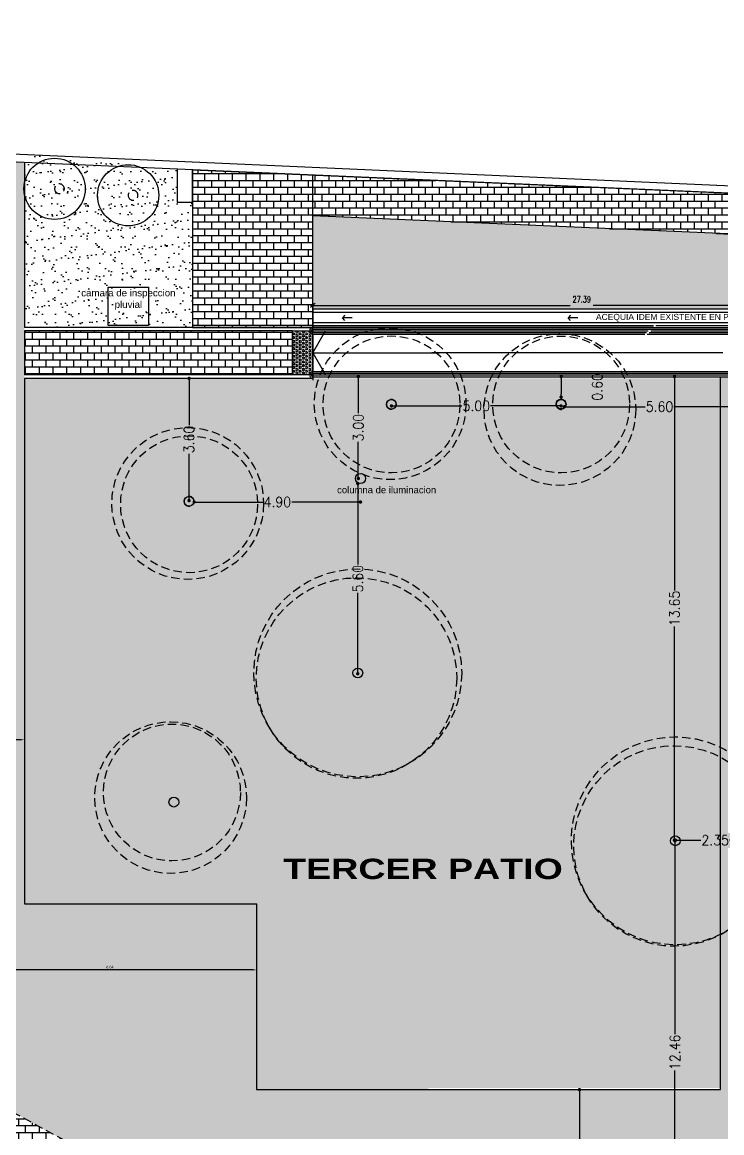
# Model space of a CAD drawing. Header units: millimetres. Extents: x -735 to -481, y 85 to 450.
# Drawn here: x -690.57 to -669.96, y 204 to 236.71 of the extents above; entities that cross this region are included whole.
import ezdxf

# ---------------------------------------------------------------- set-up
doc = ezdxf.new("R2010")
doc.units = ezdxf.units.MM
doc.header["$PDMODE"] = 35
doc.header["$PDSIZE"] = -2
doc.linetypes.add('DASHED', pattern=[0.75, 0.5, -0.25])
doc.layers.get('0').update_dxf_attribs({"color": 6, "linetype": 'CONTINUOUS'})
doc.layers.get('Defpoints').update_dxf_attribs({"linetype": 'CONTINUOUS'})
for name, color, linetype in [('01', 1, 'CONTINUOUS'), ('1', 1, 'CONTINUOUS'), ('A-MUROS', 5, 'CONTINUOUS'), ('COTA-LINEA', 1, 'CONTINUOUS'), ('dib - texto', 2, 'CONTINUOUS'), ('dib-equip 1', 1, 'CONTINUOUS'), ('dib-verde', 64, 'CONTINUOUS'), ('ESCALERA', 2, 'CONTINUOUS'), ('fino', 8, 'CONTINUOUS'), ('PISO', 8, 'CONTINUOUS'), ('PPT', 30, 'CONTINUOUS'), ('proyeccion arboles', 94, 'DASHED'), ('SOLADOS EXTERIORES', 8, 'CONTINUOUS'), ('T-SANITARIA', 6, 'CONTINUOUS'), ('TEXTO1-100', 1, 'CONTINUOUS'), ('txt-cotas-100', 2, 'CONTINUOUS'), ('VISTA', 1, 'CONTINUOUS'), ('VISTA2', 2, 'CONTINUOUS'), ('VISTA4', 3, 'CONTINUOUS')]:
    doc.layers.add(name, color=color, linetype=linetype)
doc.layers.add('SUPERFICIES', color=6, linetype='CONTINUOUS', plot=False)
doc.styles.add('COTA100', font='romans.shx', dxfattribs={"width": 0.7})
doc.styles.add('ROMANS', font='romans', dxfattribs={"width": 0.9})
doc.styles.get("Standard").update_dxf_attribs({"font": 'arial.ttf'})
doc.styles.add('STYLE1', font='swisseb.ttf', dxfattribs={"width": 1.32})
doc.styles.add('STYLE2', font='arial.ttf')
doc.dimstyles.new('CONT100', dxfattribs={"dimtxt": 0.18, "dimasz": 0.13, "dimexe": 0.18, "dimexo": 0.0625, "dimgap": 0.09, "dimtad": 1, "dimzin": 0, "dimdsep": 46, "dimtxsty": 'COTA100', "dimblk1": 'EXT45', "dimblk2": 'EXT45', "dimsah": 1, "dimcen": 0.09, "dimse1": 1, "dimse2": 1, "dimclrt": 3, "dimadec": 0, "dimazin": 0, "dimtfac": 1, "dimtmove": 2, "dimatfit": 3, "dimldrblk": 'EXT45', "dimfxl": 1, "dimtolj": 1, "dimtzin": 0, "dimarcsym": 0})
doc.dimstyles.new('COTAS1', dxfattribs={"dimtxt": 0.3, "dimasz": 0.1, "dimexe": 0.6, "dimexo": 0.2, "dimgap": 0.01, "dimtad": 0, "dimzin": 0, "dimdsep": 46, "dimtxsty": 'ROMANS', "dimblk": 'DOT', "dimcen": 2.5, "dimse1": 1, "dimse2": 1, "dimclrd": 256, "dimclre": 1, "dimclrt": 256, "dimadec": 0, "dimazin": 0, "dimtfac": 1, "dimtofl": 0, "dimtmove": 2, "dimatfit": 3, "dimldrblk": 'ARCHTICK', "dimfxl": 1, "dimtolj": 1, "dimtzin": 0, "dimarcsym": 0})
doc.dimstyles.new('COTAS2', dxfattribs={"dimtxt": 0.2, "dimasz": 0.25, "dimexe": 0.2, "dimexo": 0.2, "dimgap": 0.12, "dimtad": 1, "dimzin": 0, "dimdsep": 46, "dimtxsty": 'STYLE2', "dimcen": 2.5, "dimse1": 1, "dimse2": 1, "dimclrd": 1, "dimclre": 1, "dimclrt": 2, "dimadec": 0, "dimazin": 0, "dimtfac": 1, "dimtdec": 4, "dimtofl": 0, "dimtmove": 1, "dimatfit": 3, "dimfxl": 1, "dimtolj": 1, "dimtzin": 0, "dimarcsym": 0})

# ---------------------------------------------------------------- blocks, each defined once
blk = doc.blocks.new('EXT45')
for p, q in [((0.5, 0), (-1.12, 0)), ((-0.5, -0.5), (0.5, 0.5))]:
    blk.add_line(p, q)
at = {"layer": 'COTA-LINEA'}
blk.add_line((0, -0.5), (0, 0.5), dxfattribs=at)
blk = doc.blocks.new('*D96')
at = {"layer": 'Defpoints', "color": 0, "transparency": 16777216}
for p in [(-682.01, 228.373), (-682.01, 228.273), (-654.616, 228.274)]:
    blk.add_point(p, dxfattribs=at)
at = {"layer": 'txt-cotas-100', "color": 0, "lineweight": -2, "transparency": 16777216}
for p, q in [((-681.88, 228.373), (-674.426, 228.373)), ((-654.746, 228.373), (-673.748, 228.373))]:
    blk.add_line(p, q, dxfattribs=at)
at = {"layer": 'txt-cotas-100', "color": 0, "lineweight": -2, "transparency": 16777216, "xscale": 0.13, "yscale": 0.13, "zscale": 0.13, "rotation": 180}
blk.add_blockref('EXT45', (-682.01, 228.373), dxfattribs=at)
at = {"layer": 'txt-cotas-100', "color": 0, "lineweight": -2, "transparency": 16777216, "xscale": 0.13, "yscale": 0.13, "zscale": 0.13}
blk.add_blockref('EXT45', (-654.616, 228.373), dxfattribs=at)
at = {"layer": 'txt-cotas-100', "color": 3, "transparency": 16777216, "insert": (-674.087, 228.552), "char_height": 0.18, "attachment_point": 5, "style": 'COTA100'}
blk.add_mtext('\\A1;27.39', dxfattribs=at)
blk = doc.blocks.new('*D98')
at = {"layer": '01', "color": 1, "lineweight": -2, "transparency": 16777216}
blk.add_line((-683.767, 208.8), (-692.21, 208.8), dxfattribs=at)
at = {"layer": '01', "color": 1, "transparency": 16777216}
for points in [[(-692.21, 208.816), (-692.21, 208.783), (-692.31, 208.8)], [(-683.767, 208.816), (-683.767, 208.783), (-683.667, 208.8)]]:
    blk.add_solid(points, dxfattribs=at)
at = {"layer": 'Defpoints', "color": 0, "transparency": 16777216}
for p in [(-692.31, 208.8), (-692.31, 208.8), (-683.667, 208.8)]:
    blk.add_point(p, dxfattribs=at)
at = {"layer": '01', "color": 2, "transparency": 16777216, "insert": (-687.989, 208.889), "char_height": 0.08, "attachment_point": 5, "style": 'STYLE2'}
blk.add_mtext('\\A1;8.64', dxfattribs=at)
blk = doc.blocks.new('*D100')
at = {"layer": '01', "color": 1, "lineweight": -2, "transparency": 16777216}
blk.add_line((-690.61, 215.58), (-692.21, 215.58), dxfattribs=at)
at = {"layer": '01', "color": 1, "transparency": 16777216}
for points in [[(-692.21, 215.596), (-692.21, 215.563), (-692.31, 215.58)], [(-690.61, 215.596), (-690.61, 215.563), (-690.51, 215.58)]]:
    blk.add_solid(points, dxfattribs=at)
at = {"layer": 'Defpoints', "color": 0, "transparency": 16777216}
for p in [(-692.31, 215.58), (-692.31, 215.58), (-690.51, 215.58)]:
    blk.add_point(p, dxfattribs=at)
at = {"layer": '01', "color": 2, "transparency": 16777216, "insert": (-691.41, 215.669), "char_height": 0.08, "attachment_point": 5, "style": 'STYLE2'}
blk.add_mtext('\\A1;1.80', dxfattribs=at)
blk = doc.blocks.new('_Dot')
at = {"color": 0, "linetype": 'ByBlock', "lineweight": -2}
blk.add_line((-0.5, 0), (-1, 0), dxfattribs=at)
at = {"color": 0, "linetype": 'ByBlock', "const_width": 0.5}
blk.add_lwpolyline([(-0.25, 0, 1), (0.25, 0, 1)], format="xyb", close=True, dxfattribs=at)
blk = doc.blocks.new('*D102')
at = {"layer": '1', "lineweight": -2, "transparency": 16777216}
for p, q in [((-685.658, 226.124), (-685.658, 224.845)), ((-685.658, 222.724), (-685.658, 224.002))]:
    blk.add_line(p, q, dxfattribs=at)
at = {"layer": 'Defpoints', "color": 0, "transparency": 16777216}
for p in [(-687.253, 226.224), (-687.253, 222.624), (-685.658, 222.624)]:
    blk.add_point(p, dxfattribs=at)
at = {"layer": '1', "lineweight": -2, "transparency": 16777216, "xscale": 0.1, "yscale": 0.1, "zscale": 0.1}
for p, rotation in [((-685.658, 226.224), 90), ((-685.658, 222.624), 270)]:
    blk.add_blockref('_Dot', p, dxfattribs=dict(at, rotation=rotation))
at = {"layer": '1', "transparency": 16777216, "insert": (-685.658, 224.424), "char_height": 0.3, "attachment_point": 5, "rotation": 90, "style": 'ROMANS'}
blk.add_mtext('\\A1;3.60', dxfattribs=at)
blk = doc.blocks.new('_ARCHTICK')
at = {"color": 0, "linetype": 'ByBlock', "const_width": 0.00381}
blk.add_lwpolyline([(-0.0127, -0.0127), (0.0127, 0.0127)], dxfattribs=at)
blk = doc.blocks.new('*D104')
at = {"layer": '1', "lineweight": -2, "transparency": 16777216}
for p, q in [((-671.231, 212.623), (-670.578, 212.623)), ((-669.081, 212.623), (-669.735, 212.623))]:
    blk.add_line(p, q, dxfattribs=at)
at = {"layer": 'Defpoints', "color": 0, "transparency": 16777216}
for p in [(-671.331, 212.623), (-671.331, 212.603), (-668.981, 212.603)]:
    blk.add_point(p, dxfattribs=at)
at = {"layer": '1', "lineweight": -2, "transparency": 16777216, "xscale": 0.1, "yscale": 0.1, "zscale": 0.1, "rotation": 180}
blk.add_blockref('_Dot', (-671.331, 212.623), dxfattribs=at)
at = {"layer": '1', "lineweight": -2, "transparency": 16777216, "xscale": 0.1, "yscale": 0.1, "zscale": 0.1}
blk.add_blockref('_Dot', (-668.981, 212.623), dxfattribs=at)
at = {"layer": '1', "transparency": 16777216, "insert": (-670.156, 212.623), "char_height": 0.3, "attachment_point": 5, "style": 'ROMANS'}
blk.add_mtext('\\A1;2.35', dxfattribs=at)
blk = doc.blocks.new('*D105')
at = {"layer": '1', "lineweight": -2, "transparency": 16777216}
for p, q in [((-671.356, 226.173), (-671.356, 219.979)), ((-671.356, 212.723), (-671.356, 218.918))]:
    blk.add_line(p, q, dxfattribs=at)
at = {"layer": 'Defpoints', "color": 0, "transparency": 16777216}
for p in [(-671.356, 226.273), (-671.356, 226.273), (-671.356, 212.623)]:
    blk.add_point(p, dxfattribs=at)
at = {"layer": '1', "lineweight": -2, "transparency": 16777216, "xscale": 0.1, "yscale": 0.1, "zscale": 0.1}
for p, rotation in [((-671.356, 226.273), 90), ((-671.356, 212.623), 270)]:
    blk.add_blockref('_Dot', p, dxfattribs=dict(at, rotation=rotation))
at = {"layer": '1', "transparency": 16777216, "insert": (-671.356, 219.448), "char_height": 0.3, "attachment_point": 5, "rotation": 90, "style": 'ROMANS'}
blk.add_mtext('\\A1;13.65', dxfattribs=at)
blk = doc.blocks.new('*D106')
at = {"layer": '1', "lineweight": -2, "transparency": 16777216}
for p, q in [((-671.341, 212.502), (-671.341, 206.904)), ((-671.341, 200.244), (-671.341, 205.842))]:
    blk.add_line(p, q, dxfattribs=at)
at = {"layer": 'Defpoints', "color": 0, "transparency": 16777216}
for p in [(-671.344, 212.602), (-674.021, 200.144), (-671.341, 200.144)]:
    blk.add_point(p, dxfattribs=at)
at = {"layer": '1', "lineweight": -2, "transparency": 16777216, "xscale": 0.1, "yscale": 0.1, "zscale": 0.1}
for p, rotation in [((-671.341, 212.602), 90), ((-671.341, 200.144), 270)]:
    blk.add_blockref('_Dot', p, dxfattribs=dict(at, rotation=rotation))
at = {"layer": '1', "transparency": 16777216, "insert": (-671.341, 206.373), "char_height": 0.3, "attachment_point": 5, "rotation": 90, "style": 'ROMANS'}
blk.add_mtext('\\A1;12.46', dxfattribs=at)
blk = doc.blocks.new('*D107')
at = {"layer": '1', "lineweight": -2, "transparency": 16777216}
for p, q in [((-674.496, 225.39), (-672.217, 225.39)), ((-669.096, 225.39), (-671.374, 225.39))]:
    blk.add_line(p, q, dxfattribs=at)
at = {"layer": 'Defpoints', "color": 0, "transparency": 16777216}
for p in [(-674.596, 225.773), (-668.996, 225.773), (-674.596, 225.39)]:
    blk.add_point(p, dxfattribs=at)
at = {"layer": '1', "lineweight": -2, "transparency": 16777216, "xscale": 0.1, "yscale": 0.1, "zscale": 0.1, "rotation": 180}
blk.add_blockref('_Dot', (-674.596, 225.39), dxfattribs=at)
at = {"layer": '1', "lineweight": -2, "transparency": 16777216, "xscale": 0.1, "yscale": 0.1, "zscale": 0.1}
blk.add_blockref('_Dot', (-668.996, 225.39), dxfattribs=at)
at = {"layer": '1', "transparency": 16777216, "insert": (-671.796, 225.39), "char_height": 0.3, "attachment_point": 5, "style": 'ROMANS'}
blk.add_mtext('\\A1;5.60', dxfattribs=at)
blk = doc.blocks.new('*D108')
at = {"layer": '1', "lineweight": -2, "transparency": 16777216}
blk.add_line((-674.695, 226.173), (-674.695, 225.773), dxfattribs=at)
at = {"layer": 'Defpoints', "color": 0, "transparency": 16777216}
for p in [(-674.696, 226.273), (-674.696, 225.673), (-674.695, 225.673)]:
    blk.add_point(p, dxfattribs=at)
at = {"layer": '1', "lineweight": -2, "transparency": 16777216, "xscale": 0.1, "yscale": 0.1, "zscale": 0.1}
for p, rotation in [((-674.695, 226.273), 90), ((-674.695, 225.673), 270)]:
    blk.add_blockref('_Dot', p, dxfattribs=dict(at, rotation=rotation))
at = {"layer": '1', "transparency": 16777216, "insert": (-673.63, 225.973), "char_height": 0.3, "attachment_point": 5, "rotation": 90, "style": 'ROMANS'}
blk.add_mtext('\\A1;0.60', dxfattribs=at)
blk = doc.blocks.new('*D109')
at = {"layer": '1', "lineweight": -2, "transparency": 16777216}
for p, q in [((-679.595, 225.413), (-677.617, 225.413)), ((-674.796, 225.413), (-676.774, 225.413))]:
    blk.add_line(p, q, dxfattribs=at)
at = {"layer": 'Defpoints', "color": 0, "transparency": 16777216}
for p in [(-679.695, 225.457), (-679.695, 225.413), (-674.696, 225.455)]:
    blk.add_point(p, dxfattribs=at)
at = {"layer": '1', "lineweight": -2, "transparency": 16777216, "xscale": 0.1, "yscale": 0.1, "zscale": 0.1, "rotation": 180}
blk.add_blockref('_Dot', (-679.695, 225.413), dxfattribs=at)
at = {"layer": '1', "lineweight": -2, "transparency": 16777216, "xscale": 0.1, "yscale": 0.1, "zscale": 0.1}
blk.add_blockref('_Dot', (-674.696, 225.413), dxfattribs=at)
at = {"layer": '1', "transparency": 16777216, "insert": (-677.195, 225.413), "char_height": 0.3, "attachment_point": 5, "style": 'ROMANS'}
blk.add_mtext('\\A1;5.00', dxfattribs=at)
blk = doc.blocks.new('*D110')
at = {"layer": '1', "lineweight": -2, "transparency": 16777216}
for p, q in [((-680.671, 226.173), (-680.671, 225.195)), ((-680.671, 223.373), (-680.671, 224.352))]:
    blk.add_line(p, q, dxfattribs=at)
at = {"layer": 'Defpoints', "color": 0, "transparency": 16777216}
for p in [(-680.671, 226.273), (-680.606, 226.273), (-680.606, 223.273)]:
    blk.add_point(p, dxfattribs=at)
at = {"layer": '1', "lineweight": -2, "transparency": 16777216, "xscale": 0.1, "yscale": 0.1, "zscale": 0.1}
for p, rotation in [((-680.671, 226.273), 90), ((-680.671, 223.273), 270)]:
    blk.add_blockref('_Dot', p, dxfattribs=dict(at, rotation=rotation))
at = {"layer": '1', "transparency": 16777216, "insert": (-680.671, 224.773), "char_height": 0.3, "attachment_point": 5, "rotation": 90, "style": 'ROMANS'}
blk.add_mtext('\\A1;3.00', dxfattribs=at)
blk = doc.blocks.new('*D111')
at = {"layer": '1', "lineweight": -2, "transparency": 16777216}
for p, q in [((-680.686, 223.024), (-680.686, 220.746)), ((-680.686, 217.624), (-680.686, 219.903))]:
    blk.add_line(p, q, dxfattribs=at)
at = {"layer": 'Defpoints', "color": 0, "transparency": 16777216}
for p in [(-680.609, 223.124), (-680.686, 217.524), (-680.609, 217.524)]:
    blk.add_point(p, dxfattribs=at)
at = {"layer": '1', "lineweight": -2, "transparency": 16777216, "xscale": 0.1, "yscale": 0.1, "zscale": 0.1}
for p, rotation in [((-680.686, 223.124), 90), ((-680.686, 217.524), 270)]:
    blk.add_blockref('_Dot', p, dxfattribs=dict(at, rotation=rotation))
at = {"layer": '1', "transparency": 16777216, "insert": (-680.686, 220.324), "char_height": 0.3, "attachment_point": 5, "rotation": 90, "style": 'ROMANS'}
blk.add_mtext('\\A1;5.60', dxfattribs=at)
blk = doc.blocks.new('*D112')
at = {"layer": '1', "lineweight": -2, "transparency": 16777216}
for p, q in [((-685.406, 222.582), (-683.477, 222.582)), ((-680.706, 222.582), (-682.634, 222.582))]:
    blk.add_line(p, q, dxfattribs=at)
at = {"layer": 'Defpoints', "color": 0, "transparency": 16777216}
for p in [(-685.506, 223.273), (-680.606, 223.273), (-685.506, 222.582)]:
    blk.add_point(p, dxfattribs=at)
at = {"layer": '1', "lineweight": -2, "transparency": 16777216, "xscale": 0.1, "yscale": 0.1, "zscale": 0.1, "rotation": 180}
blk.add_blockref('_Dot', (-685.506, 222.582), dxfattribs=at)
at = {"layer": '1', "lineweight": -2, "transparency": 16777216, "xscale": 0.1, "yscale": 0.1, "zscale": 0.1}
blk.add_blockref('_Dot', (-680.606, 222.582), dxfattribs=at)
at = {"layer": '1', "transparency": 16777216, "insert": (-683.056, 222.582), "char_height": 0.3, "attachment_point": 5, "style": 'ROMANS'}
blk.add_mtext('\\A1;4.90', dxfattribs=at)
blk = doc.blocks.new('*D113')
at = {"layer": '1', "lineweight": -2, "transparency": 16777216}
for p, q in [((-674.152, 205.174), (-674.152, 203.13)), ((-674.152, 200.244), (-674.152, 202.287))]:
    blk.add_line(p, q, dxfattribs=at)
at = {"layer": 'Defpoints', "color": 0, "transparency": 16777216}
for p in [(-674.152, 205.274), (-673.953, 205.274), (-674.071, 200.144)]:
    blk.add_point(p, dxfattribs=at)
at = {"layer": '1', "lineweight": -2, "transparency": 16777216, "xscale": 0.1, "yscale": 0.1, "zscale": 0.1}
for p, rotation in [((-674.152, 205.274), 90), ((-674.152, 200.144), 270)]:
    blk.add_blockref('_Dot', p, dxfattribs=dict(at, rotation=rotation))
at = {"layer": '1', "transparency": 16777216, "insert": (-674.152, 202.709), "char_height": 0.3, "attachment_point": 5, "rotation": 90, "style": 'ROMANS'}
blk.add_mtext('\\A1;5.13', dxfattribs=at)
blk = doc.blocks.new('*D144')
at = {"layer": '01', "color": 1, "lineweight": -2, "transparency": 16777216}
blk.add_line((-690.61, 215.58), (-692.21, 215.58), dxfattribs=at)
at = {"layer": '01', "color": 1, "transparency": 16777216}
for points in [[(-692.21, 215.596), (-692.21, 215.563), (-692.31, 215.58)], [(-690.61, 215.596), (-690.61, 215.563), (-690.51, 215.58)]]:
    blk.add_solid(points, dxfattribs=at)
at = {"layer": 'Defpoints', "color": 0, "transparency": 16777216}
for p in [(-692.31, 215.58), (-692.31, 215.58), (-690.51, 215.58)]:
    blk.add_point(p, dxfattribs=at)
at = {"layer": '01', "color": 2, "transparency": 16777216, "insert": (-691.41, 215.669), "char_height": 0.08, "attachment_point": 5, "style": 'STYLE2'}
blk.add_mtext('\\A1;1.80', dxfattribs=at)

msp = doc.modelspace()

# ---------------------------------------------------------------- hatches: boundary and pattern name
at = {"layer": 'dib-verde'}
h = msp.add_hatch(dxfattribs=at)
h.set_pattern_fill('AR-SAND', color=256, scale=0.01, style=0)
h.paths.add_polyline_path([(-674.381, 228.417), (-673.793, 228.417), (-673.793, 228.687), (-674.381, 228.687)], flags=24)
h.paths.add_polyline_path([(-655.066, 228.798), (-655.066, 229.055), (-655.231, 229.055), (-655.231, 228.798)], flags=24)
h.paths.add_polyline_path([(-654.616, 229.822), (-682.01, 231.012), (-682.01, 228.273), (-654.616, 228.274)])
h.paths.add_polyline_path([(-656.673, 231.111), (-652.926, 230.948), (-652.926, 236.014), (-653.626, 236.014), (-653.626, 236.714), (-654.616, 236.714), (-654.616, 233.012)])
h = msp.add_hatch(dxfattribs=at)
h.set_pattern_fill('AR-SAND', color=256, scale=0.01, style=0)
h.set_pattern_definition([(37.5, (-300.00065, -249.05938), (-0.01600031, 0.48941324), [0, -0.38608, 0, -0.4318, 0, -0.41275]), (7.5, (-300.00065, -249.0594), (0.4495233, 0.7168251), [0, -0.20828, 0, -0.34798, 0, -0.13335]), (327.5, (-300.31307, -249.0594), (0.79099237, 0.00143718), [0, -0.127, 0, -0.4572, 0, -0.5969]), (317.5, (-300.3131, -249.0594), (0.76355645, 0.2229293), [0, -0.0635, 0, -0.29972, 0, -0.3429])])
h.paths.add_polyline_path([(-682.01, 232.212), (-682.007, 228.726), (-681.995, 232.211)])
h.paths.add_polyline_path([(-685.56, 227.724), (-685.56, 231.416), (-686.01, 231.416), (-686.01, 232.386), (-690.51, 232.821), (-690.51, 227.724)])
h = msp.add_hatch(dxfattribs=at)
h.set_pattern_fill('AR-SAND', color=256, scale=0.01, style=0)
h.set_pattern_definition([(37.5, (-300.00065, -299.05938), (-0.01600031, 0.48941324), [0, -0.38608, 0, -0.4318, 0, -0.41275]), (7.5, (-300.00065, -299.0594), (0.4495233, 0.7168251), [0, -0.20828, 0, -0.34798, 0, -0.13335]), (327.5, (-300.31307, -299.0594), (0.79099237, 0.00143718), [0, -0.127, 0, -0.4572, 0, -0.5969]), (317.5, (-300.3131, -299.0594), (0.76355645, 0.2229293), [0, -0.0635, 0, -0.29972, 0, -0.3429])])
h.paths.add_polyline_path([(-669.996, 226.224), (-673.506, 226.223), (-688.006, 226.224), (-690.51, 226.224), (-690.51, 221.215), (-690.51, 221.215), (-690.511, 218.215), (-690.51, 218.215), (-690.51, 215.365), (-690.511, 215.365), (-690.51, 212.365), (-690.51, 212.365), (-690.51, 210.743), (-683.663, 210.743), (-683.667, 205.275), (-681.604, 205.273), (-681.604, 205.274), (-678.604, 205.274), (-678.604, 205.323), (-669.996, 205.324)])
at = {"layer": 'fino'}
h = msp.add_hatch(dxfattribs=at)
h.set_pattern_fill('AR-B816', color=256, scale=0.001, style=0)
edge = h.paths.add_edge_path(flags=0)
edge.add_arc((-674.465, 199.277), 1.836, 0, 360)
edge = h.paths.add_edge_path(flags=16)
edge.add_arc((-674.465, 199.277), 2.436, 0, 360)
edge = h.paths.add_edge_path(flags=0)
edge.add_arc((-674.465, 199.277), 1.836, 0, 360)
h.paths.add_polyline_path([(-690.51, 232.581), (-692.31, 232.659), (-692.31, 205.449), (-692.31, 205.404), (-671.209, 193.902), (-668.995, 193.902), (-668.995, 225.823), (-668.995, 225.824), (-668.996, 225.824), (-668.996, 226.324), (-668.995, 226.273), (-669.996, 226.273), (-669.996, 205.274), (-678.604, 205.274), (-678.602, 205.274), (-681.602, 205.274), (-681.604, 205.274), (-683.666, 205.274), (-683.663, 210.743), (-690.51, 210.743)])
h.paths.add_polyline_path([(-691.737, 229.263), (-691.137, 229.263), (-691.137, 228.663), (-691.737, 228.663)], flags=16)
h = msp.add_hatch(dxfattribs=at)
h.set_pattern_fill('AR-B816', color=256, scale=0.001, style=0)
h.paths.add_polyline_path([(-682.009, 231.012), (-682.01, 231.012), (-682.01, 232.212), (-685.56, 232.366), (-685.56, 231.416), (-685.56, 227.723), (-682.01, 227.723), (-682.01, 228.273), (-682.006, 228.273)])
h.paths.add_polyline_path([(-682.61, 227.623), (-690.51, 227.624), (-690.51, 226.324), (-682.61, 226.324)])
h.paths.add_polyline_path([(-682.61, 226.785), (-682.61, 226.974), (-682.61, 227.624), (-682.61, 227.275)], flags=17)
h = msp.add_hatch(dxfattribs=at)
h.set_pattern_fill('AR-B816', color=256, scale=0.001, style=0)
h.paths.add_polyline_path([(-682.01, 232.212), (-682.009, 231.012), (-658.236, 229.979), (-658.184, 231.177), (-658.236, 231.179)])
h = msp.add_hatch(dxfattribs=at)
h.set_pattern_fill('AR-B816', color=256, scale=0.001, style=0)
h.paths.add_polyline_path([(-692.31, 205.404), (-692.309, 202.944), (-682.706, 197.709), (-671.237, 191.456), (-671.234, 193.915)])
h.paths.add_polyline_path([(-691.965, 202.983), (-692.023, 202.878), (-692.058, 202.898), (-692, 203.003)], flags=16)
h.paths.add_polyline_path([(-689.578, 203.665), (-689.52, 203.77), (-689.485, 203.751), (-689.544, 203.646)], flags=16)
h.paths.add_polyline_path([(-692.018, 203.012), (-692.076, 202.907), (-692.111, 202.927), (-692.053, 203.032)], flags=16)
h.paths.add_polyline_path([(-689.526, 203.636), (-689.468, 203.741), (-689.433, 203.722), (-689.491, 203.617)], flags=16)
h.paths.add_polyline_path([(-690.41, 202.138), (-690.375, 202.118), (-690.434, 202.013), (-690.469, 202.033)], flags=16)
h.paths.add_polyline_path([(-690.358, 202.109), (-690.323, 202.089), (-690.381, 201.984), (-690.416, 202.004)], flags=16)
h.paths.add_polyline_path([(-687.822, 202.708), (-687.764, 202.813), (-687.729, 202.794), (-687.788, 202.689)], flags=16)
h.paths.add_polyline_path([(-687.77, 202.679), (-687.712, 202.784), (-687.677, 202.764), (-687.735, 202.66)], flags=16)
h.paths.add_polyline_path([(-688.654, 201.18), (-688.619, 201.161), (-688.678, 201.056), (-688.713, 201.075)], flags=16)
h.paths.add_polyline_path([(-688.602, 201.151), (-688.567, 201.132), (-688.625, 201.027), (-688.66, 201.046)], flags=16)
h.paths.add_polyline_path([(-685.847, 201.631), (-685.789, 201.736), (-685.754, 201.717), (-685.812, 201.612)], flags=16)
h.paths.add_polyline_path([(-686.679, 200.103), (-686.644, 200.084), (-686.702, 199.979), (-686.737, 199.999)], flags=16)
h.paths.add_polyline_path([(-685.795, 201.602), (-685.736, 201.707), (-685.701, 201.688), (-685.76, 201.583)], flags=16)
h.paths.add_polyline_path([(-686.626, 200.074), (-686.591, 200.055), (-686.65, 199.95), (-686.685, 199.969)], flags=16)
h.paths.add_polyline_path([(-684.091, 200.674), (-684.033, 200.779), (-683.998, 200.759), (-684.056, 200.655)], flags=16)
h.paths.add_polyline_path([(-684.923, 199.146), (-684.888, 199.127), (-684.946, 199.022), (-684.981, 199.041)], flags=16)
h.paths.add_polyline_path([(-684.038, 200.645), (-683.98, 200.75), (-683.945, 200.73), (-684.004, 200.625)], flags=16)
h.paths.add_polyline_path([(-684.87, 199.117), (-684.835, 199.098), (-684.894, 198.993), (-684.929, 199.012)], flags=16)
h.paths.add_polyline_path([(-682.116, 199.597), (-682.058, 199.702), (-682.023, 199.683), (-682.081, 199.578)], flags=16)
h.paths.add_polyline_path([(-682.948, 198.069), (-682.913, 198.05), (-682.971, 197.945), (-683.006, 197.965)], flags=16)
h.paths.add_polyline_path([(-682.063, 199.568), (-682.005, 199.673), (-681.97, 199.654), (-682.028, 199.549)], flags=16)
h.paths.add_polyline_path([(-682.895, 198.04), (-682.86, 198.021), (-682.918, 197.916), (-682.953, 197.935)], flags=16)
h.paths.add_polyline_path([(-680.36, 198.64), (-680.301, 198.745), (-680.267, 198.725), (-680.325, 198.62)], flags=16)
h.paths.add_polyline_path([(-681.192, 197.112), (-681.157, 197.093), (-681.215, 196.988), (-681.25, 197.007)], flags=16)
h.paths.add_polyline_path([(-680.307, 198.611), (-680.249, 198.716), (-680.214, 198.696), (-680.272, 198.591)], flags=16)
h.paths.add_polyline_path([(-681.139, 197.083), (-681.104, 197.064), (-681.162, 196.959), (-681.197, 196.978)], flags=16)
h.paths.add_polyline_path([(-678.472, 197.611), (-678.414, 197.716), (-678.379, 197.696), (-678.437, 197.592)], flags=16)
h.paths.add_polyline_path([(-679.304, 196.083), (-679.269, 196.064), (-679.327, 195.959), (-679.362, 195.978)], flags=16)
h.paths.add_polyline_path([(-678.42, 197.582), (-678.362, 197.687), (-678.327, 197.667), (-678.385, 197.562)], flags=16)
h.paths.add_polyline_path([(-679.252, 196.054), (-679.217, 196.035), (-679.275, 195.93), (-679.31, 195.949)], flags=16)
h.paths.add_polyline_path([(-676.629, 196.606), (-676.57, 196.711), (-676.535, 196.691), (-676.594, 196.586)], flags=16)
h.paths.add_polyline_path([(-677.46, 195.078), (-677.425, 195.059), (-677.484, 194.954), (-677.519, 194.973)], flags=16)
h.paths.add_polyline_path([(-676.576, 196.577), (-676.518, 196.682), (-676.483, 196.662), (-676.541, 196.557)], flags=16)
h.paths.add_polyline_path([(-677.408, 195.049), (-677.373, 195.03), (-677.431, 194.925), (-677.466, 194.944)], flags=16)
h.paths.add_polyline_path([(-674.653, 195.529), (-674.595, 195.634), (-674.56, 195.615), (-674.618, 195.51)], flags=16)
h.paths.add_polyline_path([(-675.485, 194.001), (-675.45, 193.982), (-675.509, 193.877), (-675.543, 193.896)], flags=16)
h.paths.add_polyline_path([(-674.601, 195.5), (-674.543, 195.605), (-674.508, 195.585), (-674.566, 195.481)], flags=16)
h.paths.add_polyline_path([(-675.433, 193.972), (-675.398, 193.953), (-675.456, 193.848), (-675.491, 193.867)], flags=16)
h.paths.add_polyline_path([(-672.897, 194.572), (-672.839, 194.677), (-672.804, 194.657), (-672.862, 194.552)], flags=16)
h.paths.add_polyline_path([(-673.729, 193.044), (-673.694, 193.025), (-673.753, 192.92), (-673.787, 192.939)], flags=16)
h.paths.add_polyline_path([(-672.845, 194.543), (-672.787, 194.648), (-672.752, 194.628), (-672.81, 194.523)], flags=16)
h.paths.add_polyline_path([(-673.677, 193.015), (-673.642, 192.996), (-673.7, 192.891), (-673.735, 192.91)], flags=16)
at = {"layer": 'PISO'}
h = msp.add_hatch(dxfattribs=at)
h.set_pattern_fill('HEX', color=256, scale=0.01, angle=180, style=0)
edge = h.paths.add_edge_path()
edge.add_line((-682.01, 226.374), (-682.01, 226.324))
edge.add_line((-682.01, 226.324), (-682.61, 226.324))
edge.add_line((-682.61, 226.324), (-682.61, 227.624))
edge.add_line((-682.61, 227.624), (-682.01, 227.624))
edge.add_line((-682.01, 227.624), (-682.01, 227.574))
edge.add_line((-682.01, 227.524), (-682.01, 226.424))

# ---------------------------------------------------------------- linework, layer by layer
at = {"layer": '1'}
for p, q in [((-690.51, 232.581), (-690.51, 227.724)), ((-690.51, 232.581), (-690.51, 227.724)), ((-671.977, 227.774), (-682.01, 227.774)), ((-654.616, 227.774), (-671.906, 227.774)), ((-690.51, 227.624), (-690.51, 226.324)), ((-690.51, 227.624), (-690.51, 226.324)), ((-682.01, 227.624), (-672.127, 227.624)), ((-682.01, 227.574), (-679.706, 227.574)), ((-682.01, 227.524), (-679.706, 227.524)), ((-679.956, 227.574), (-672.177, 227.574)), ((-679.906, 227.524), (-672.227, 227.524)), ((-672.156, 227.524), (-654.616, 227.524)), ((-672.106, 227.574), (-654.616, 227.574)), ((-672.056, 227.624), (-654.616, 227.624)), ((-682.006, 226.424), (-660.235, 226.424)), ((-682.006, 226.374), (-660.226, 226.374)), ((-690.51, 226.224), (-690.51, 221.215)), ((-690.51, 226.224), (-690.51, 221.215)), ((-682.01, 226.324), (-673.356, 226.324)), ((-673.356, 226.324), (-668.996, 226.324))]:
    msp.add_line(p, q, dxfattribs=at)
for points in [[(-682.01, 232.212), (-685.56, 232.366), (-685.56, 227.723), (-682.006, 227.723)], [(-688.044, 228.907), (-686.855, 228.907), (-686.855, 227.777), (-688.044, 227.777)]]:
    msp.add_lwpolyline(points, close=True, dxfattribs=at)
for points in [[(-682.01, 231.012), (-682.01, 232.212)], [(-658.236, 229.979), (-682.01, 231.012)], [(-670.123, 230.495), (-652.974, 229.75), (-652.926, 230.858)], [(-682.01, 228.273), (-654.616, 228.274)], [(-682.01, 228.273), (-682.01, 227.723)], [(-682.01, 228.173), (-654.616, 228.174)], [(-682.01, 227.723), (-690.51, 227.724)], [(-682.01, 227.873), (-654.616, 227.874)], [(-682.01, 227.773), (-671.977, 227.773)], [(-682.61, 227.623), (-690.51, 227.624)], [(-682.001, 226.324), (-690.51, 226.324)], [(-682.001, 226.224), (-690.51, 226.224)]]:
    msp.add_lwpolyline(points, dxfattribs=at)
at = {"layer": '1', "ltscale": 2.5}
for points in [[(-681.07, 228.085), (-681.135, 228.005)], [(-681.07, 228.085), (-681.135, 228.005)], [(-680.851, 228.005), (-681.135, 228.005)], [(-680.851, 228.005), (-681.135, 228.005)], [(-681.07, 227.924), (-681.135, 228.005)], [(-681.07, 227.924), (-681.135, 228.005)], [(-674.418, 228.085), (-674.483, 228.005)], [(-674.418, 228.085), (-674.483, 228.005)], [(-674.199, 228.005), (-674.483, 228.005)], [(-674.418, 227.924), (-674.483, 228.005)], [(-674.199, 228.005), (-674.483, 228.005)], [(-674.418, 227.924), (-674.483, 228.005)]]:
    msp.add_lwpolyline(points, dxfattribs=at)
at = {"layer": '1'}
for centre in [(-689.619, 231.807), (-687.451, 231.615)]:
    msp.add_circle(centre, 0.902, dxfattribs=at)
msp.add_arc((-682.006, 226.399), 0.025, 90, 270, dxfattribs=at)
at = {"layer": 'A-MUROS'}
msp.add_line((-685.56, 232.366), (-658.236, 231.179), dxfattribs=at)
msp.add_lwpolyline([(-686.01, 232.386), (-686.01, 231.416), (-685.56, 231.416), (-685.56, 232.366)], dxfattribs=at)
msp.add_circle((-680.606, 223.273), 0.149, dxfattribs=at)
at = {"layer": 'dib-equip 1'}
for points in [[(-682.01, 226.974), (-681.635, 227.624)], [(-682.01, 227.574), (-682.01, 227.624)], [(-682.01, 226.424), (-682.01, 227.524)], [(-682.01, 226.974), (-678.291, 226.974)], [(-682.01, 226.974), (-681.635, 226.324)], [(-672.777, 226.974), (-678.506, 226.974)], [(-669.926, 226.974), (-677.926, 226.974)], [(-682.01, 226.324), (-682.01, 226.374)]]:
    msp.add_lwpolyline(points, dxfattribs=at)
at = {"layer": 'ESCALERA'}
for p, q in [((-682.01, 227.624), (-682.01, 227.774)), ((-682.006, 227.723), (-654.616, 227.723)), ((-682.006, 227.673), (-654.616, 227.673)), ((-682.01, 226.324), (-682.01, 226.174)), ((-682.006, 226.273), (-668.996, 226.273))]:
    msp.add_line(p, q, dxfattribs=at)
for centre, radius in [((-682.006, 227.623), 0.1), ((-682.006, 227.623), 0.05), ((-682.006, 226.323), 0.1), ((-682.006, 226.323), 0.05)]:
    msp.add_arc(centre, radius, 90, 270, dxfattribs=at)
at = {"layer": 'fino'}
for points in [[(-679.551, 225.457, -1), (-679.839, 225.457, -1)], [(-679.551, 225.457, -1), (-679.839, 225.457, -1)], [(-674.551, 225.457, -1), (-674.839, 225.457, -1)], [(-674.551, 225.457, -1), (-674.839, 225.457, -1)]]:
    msp.add_lwpolyline(points, format="xyb", close=True, dxfattribs=at)
at = {"layer": 'PISO'}
msp.add_lwpolyline([(-682.01, 226.374), (-682.01, 226.324), (-682.61, 226.324), (-682.61, 227.624), (-682.01, 227.624), (-682.01, 227.574)], dxfattribs=at)
at = {"layer": 'PPT'}
msp.add_lwpolyline([(-682.01, 227.524), (-682.01, 226.424)], dxfattribs=at)
msp.add_lwpolyline([(-682.01, 227.524), (-682.01, 226.424)], dxfattribs=at)
at = {"layer": 'proyeccion arboles', "linetype": 'DASHED', "ltscale": 0.5}
for centre, radius in [((-679.733, 225.477), 2.235), ((-679.695, 225.457), 2.016), ((-674.733, 225.304), 2.235), ((-674.696, 225.455), 2.016), ((-685.696, 222.537), 2.235), ((-685.658, 222.516), 2.016), ((-680.686, 217.549), 3.062), ((-680.724, 217.398), 2.953), ((-686.2, 213.876), 2.235), ((-686.162, 214.027), 2.016), ((-671.331, 212.603), 3.062), ((-671.369, 212.452), 2.953)]:
    msp.add_circle(centre, radius, dxfattribs=at)
at = {"layer": 'SOLADOS EXTERIORES'}
for p, q in [((-690.51, 232.581), (-690.51, 227.723)), ((-690.51, 232.581), (-690.51, 227.723)), ((-682.006, 226.223), (-690.51, 226.223)), ((-690.51, 226.223), (-690.51, 210.743)), ((-690.51, 226.223), (-690.51, 210.743)), ((-690.51, 210.743), (-683.663, 210.743)), ((-688.006, 210.743), (-683.667, 210.743))]:
    msp.add_line(p, q, dxfattribs=at)
msp.add_lwpolyline([(-683.667, 210.743), (-683.667, 205.274), (-669.996, 205.274), (-669.996, 226.273)], dxfattribs=at)
at = {"layer": 'SUPERFICIES'}
msp.add_line((-728.966, 234.54), (-658.435, 231.388), dxfattribs=at)
msp.add_lwpolyline([(-658.236, 231.179), (-707.01, 233.298)], dxfattribs=at)
at = {"layer": 'VISTA', "linetype": 'DASHED', "ltscale": 0.5}
for points in [[(-689.619, 231.807, -1), (-689.331, 231.807, -1)], [(-687.451, 231.615, -1), (-687.162, 231.615, -1)], [(-679.839, 225.457, -1), (-679.551, 225.457, -1)], [(-674.84, 225.455, -1), (-674.551, 225.455, -1)], [(-685.803, 222.603, -1), (-685.514, 222.603, -1)]]:
    msp.add_lwpolyline(points, format="xyb", close=True, dxfattribs=at)
at = {"layer": 'VISTA2'}
for centre in [(-679.695, 225.457), (-674.696, 225.467), (-685.658, 222.603), (-680.686, 217.549), (-686.106, 213.743), (-671.331, 212.603)]:
    msp.add_circle(centre, 0.144, dxfattribs=at)
at = {"layer": 'VISTA4', "linetype": 'DASHED', "ltscale": 0.5}
msp.add_line((-671.209, 193.902), (-692.31, 205.404), dxfattribs=at)

# ---------------------------------------------------------------- texts
at = {"layer": '1', "ltscale": 2.5, "insert": (-679.835, 222.939), "char_height": 0.2, "width": 5.20923, "attachment_point": 5}
msp.add_mtext('\\A1;columna de iluminacion', dxfattribs=at)
at = {"layer": 'dib - texto', "insert": (-682.882, 212.077), "char_height": 0.6, "width": 20.056, "attachment_point": 1, "style": 'STYLE1'}
msp.add_mtext('TERCER PATIO', dxfattribs=at)
at = {"layer": 'T-SANITARIA', "ltscale": 2.5, "insert": (-687.445, 228.541), "char_height": 0.1636, "width": 7.28513, "attachment_point": 5}
msp.add_mtext('\\A1;{\\H1.25x;camara de inspeccion\\Ppluvial}', dxfattribs=at)
at = {"layer": 'TEXTO1-100', "ltscale": 2.5, "insert": (-670.805, 228.009), "char_height": 0.14258, "width": 6.34895, "attachment_point": 5}
msp.add_mtext('\\A1;{\\H1.25x;ACEQUIA IDEM EXISTENTE EN PATIO CENTRAL }', dxfattribs=at)

# ---------------------------------------------------------------- dimensions: what is measured, and where the dimension line sits
at = {"layer": '01'}
for base, p1, p2, picture, middle in [((-692.31, 215.58), (-690.51, 215.58), (-692.31, 215.58), '*D100', (-691.41, 215.669)), ((-692.31, 215.58), (-690.51, 215.58), (-692.31, 215.58), '*D144', (-691.41, 215.669)), ((-692.31, 208.8), (-683.667, 208.8), (-692.31, 208.8), '*D98', (-687.989, 208.889))]:
    dim = msp.add_linear_dim(base=base, p1=p1, p2=p2, dimstyle='COTAS2', override={"dimscale": 0.4}, dxfattribs=at)
    dim.commit()
    dim.dimension.update_dxf_attribs({"geometry": picture, "text_midpoint": middle})
at = {"layer": '1'}
for base, p1, p2, picture, middle in [((-674.695, 225.673), (-674.696, 226.273), (-674.696, 225.673), '*D108', (-673.63, 225.973)), ((-685.658, 222.624), (-687.253, 226.224), (-687.253, 222.624), '*D102', (-685.658, 224.424)), ((-680.671, 226.273), (-680.606, 223.273), (-680.606, 226.273), '*D110', (-680.671, 224.773)), ((-671.356, 226.273), (-671.356, 212.623), (-671.356, 226.273), '*D105', (-671.356, 219.448)), ((-680.686, 217.524), (-680.609, 223.124), (-680.609, 217.524), '*D111', (-680.686, 220.324)), ((-671.341, 200.144), (-671.344, 212.602), (-674.021, 200.144), '*D106', (-671.341, 206.373)), ((-674.152, 205.274), (-674.071, 200.144), (-673.953, 205.274), '*D113', (-674.152, 202.709))]:
    dim = msp.add_linear_dim(base=base, p1=p1, p2=p2, angle=90, dimstyle='COTAS1', dxfattribs=at)
    dim.commit()
    dim.dimension.update_dxf_attribs({"geometry": picture, "text_midpoint": middle})
for base, p1, p2, picture, middle in [((-674.596, 225.39), (-668.996, 225.773), (-674.596, 225.773), '*D107', (-671.796, 225.39)), ((-679.695, 225.413), (-674.696, 225.455), (-679.695, 225.457), '*D109', (-677.195, 225.413)), ((-685.506, 222.582), (-680.606, 223.273), (-685.506, 223.273), '*D112', (-683.056, 222.582)), ((-671.331, 212.623), (-668.981, 212.603), (-671.331, 212.603), '*D104', (-670.156, 212.623))]:
    dim = msp.add_linear_dim(base=base, p1=p1, p2=p2, dimstyle='COTAS1', dxfattribs=at)
    dim.commit()
    dim.dimension.update_dxf_attribs({"geometry": picture, "text_midpoint": middle})
at = {"layer": 'txt-cotas-100'}
dim = msp.add_linear_dim(base=(-682.01, 228.373), p1=(-654.616, 228.274), p2=(-682.01, 228.273), angle=180, dimstyle='CONT100', dxfattribs=at)
dim.commit()
dim.dimension.update_dxf_attribs({"geometry": '*D96', "text_midpoint": (-674.087, 228.552), "dimtype": 160})

doc.saveas('drawing.dxf')
